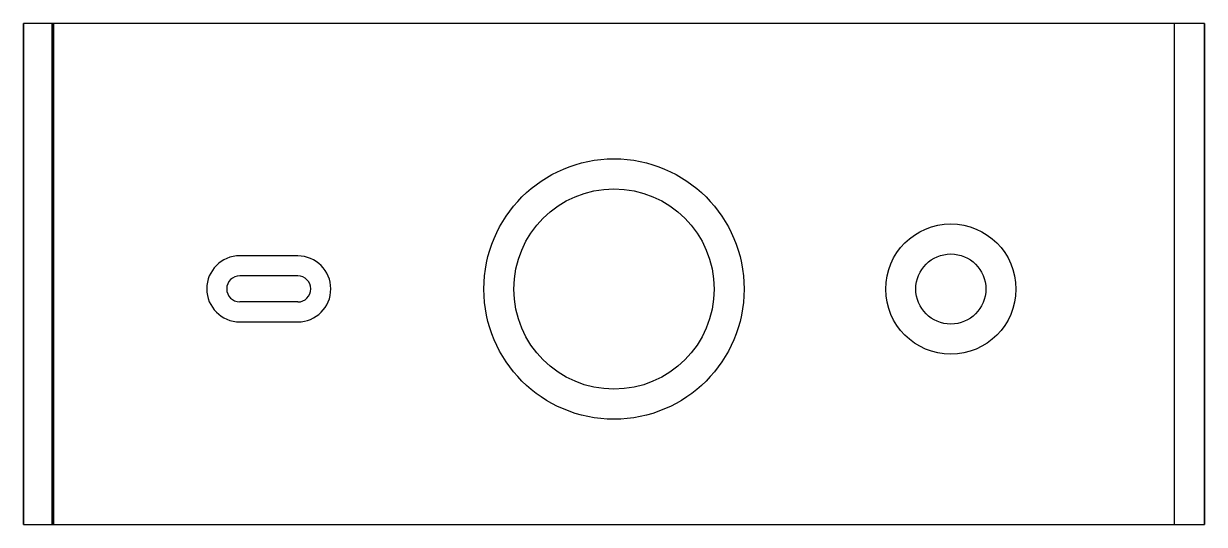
# Model space of a CAD drawing. Header units: millimetres. Extents: x -115 to 3, y 0 to 50.
import ezdxf

# ---------------------------------------------------------------- set-up
doc = ezdxf.new("R2010")
doc.units = ezdxf.units.MM
doc.layers.get('0').update_dxf_attribs({"linetype": 'CONTINUOUS'})

msp = doc.modelspace()

# ---------------------------------------------------------------- linework, layer by layer
for p, q in [((-111.86, 50), (-111.86, 0)), ((0.1, 0), (0.1, 50)), ((-87.47, 24.81), (-93.27, 24.82)), ((-87.47, 22.21), (-93.27, 22.22)), ((-111.86, 0), (0.1, 0))]:
    msp.add_line(p, q)
for points in [[(-114.86, 50), (-114.86, 0), (3.1, 0), (3.1, 50)], [(-114.86, 50), (-114.86, 0)], [(-112.01, 0), (-112.01, 50)], [(3.1, 50), (3.1, 0)]]:
    msp.add_lwpolyline(points, close=True)
msp.add_lwpolyline([(-93.27, 26.82, 1), (-93.27, 20.22), (-87.47, 20.21, 1), (-87.47, 26.81)], format="xyb", close=True)
for centre, radius in [((-55.88, 23.5), 13), ((-55.88, 23.5), 10), ((-22.23, 23.5), 6.5), ((-22.23, 23.5), 3.5)]:
    msp.add_circle(centre, radius)
for centre, start, end in [((-93.27, 23.52), 89.9779, 269.9779), ((-87.47, 23.51), -90.0221, 89.9779)]:
    msp.add_arc(centre, 1.3, start, end)

doc.saveas('drawing.dxf')
